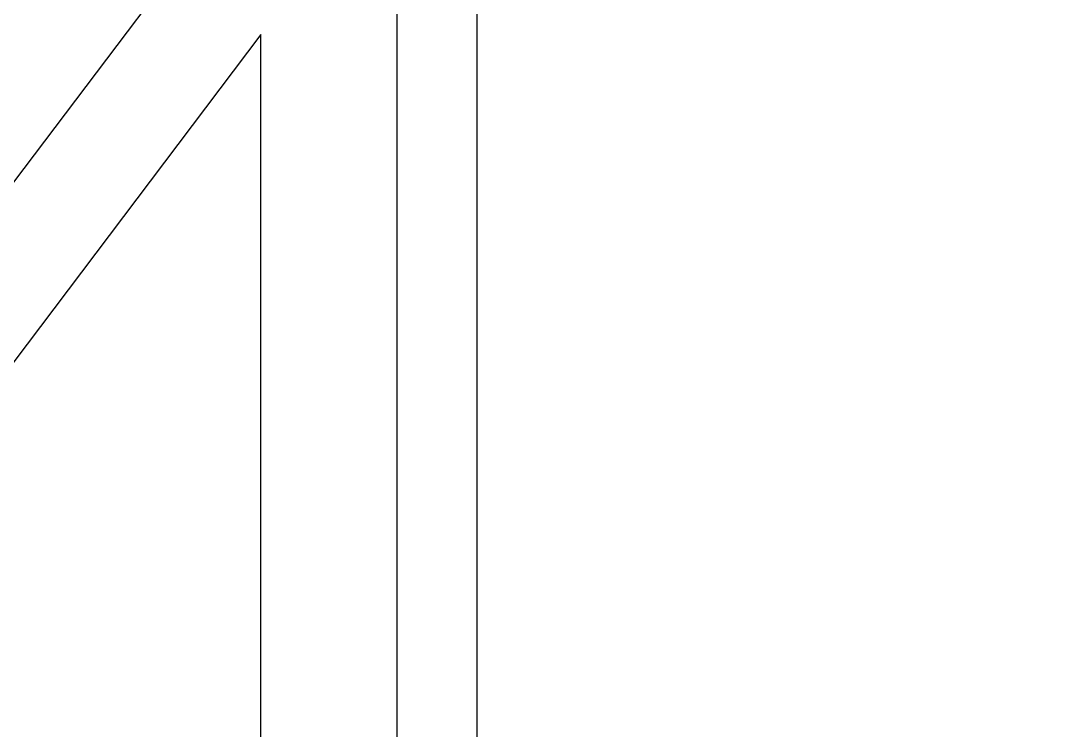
# Model space of a CAD drawing. Header units: centimetres. Extents: x -27 to -9, y -0.6 to 9.
# Drawn here: x -10.61 to -9.824, y 6.766 to 7.312 of the extents above; entities that cross this region are included whole.
import ezdxf

# ---------------------------------------------------------------- set-up
doc = ezdxf.new("R2010")
doc.units = ezdxf.units.CM
doc.header["$MEASUREMENT"] = 0
doc.layers.add('layer 1', color=7, linetype='Continuous')

msp = doc.modelspace()

# ---------------------------------------------------------------- linework, layer by layer
at = {"layer": 'layer 1', "color": 39}
for points, knots in [([(-14.23947, 4.43682), (-14.23947, 4.43682), (-13.23503, 4.43682), (-13.23503, 4.43682), (-13.23503, 4.43682), (-13.23503, 4.43682), (-14.23947, 4.43682), (-14.23947, 4.43682), (-14.23947, 4.43682), (-14.23947, 4.43682), (-17.0617, 4.43682), (-17.0617, 4.43682), (-17.0617, 4.43682), (-17.0617, 4.43682), (-17.0617, 9.00077), (-17.0617, 9.00077), (-17.0617, 9.00077), (-17.0617, 9.00077), (-10.32105, 8.96917), (-10.32105, 8.96917), (-10.32105, 8.96917), (-10.32105, 8.96917), (-10.32105, 8.96377), (-10.32105, 8.96377), (-10.32105, 8.96377), (-10.32105, 8.96377), (-10.32105, 4.43682), (-10.32105, 4.43682), (-10.32105, 4.43682), (-10.32105, 4.43682), (-13.23464, 4.43682), (-13.23464, 4.43682), (-13.23464, 4.43682), (-13.23464, 4.43682), (-14.23947, 4.43682), (-14.23947, 4.43682)], [0, 0, 0, 0, 0.1, 0.1, 0.1, 0.1, 0.2, 0.2, 0.2, 0.2, 0.3, 0.3, 0.3, 0.3, 0.4, 0.4, 0.4, 0.4, 0.5, 0.5, 0.5, 0.5, 0.6, 0.6, 0.6, 0.6, 0.7, 0.7, 0.7, 0.7, 0.8, 0.8, 0.8, 0.8, 1, 1, 1, 1]), ([(-18.37453, 8.99738), (-18.37453, 8.99738), (-8.9959, 8.99738), (-8.9959, 8.99738), (-8.9959, 8.99738), (-8.9959, 8.99738), (-8.9959, 4.42195), (-8.9959, 4.42195), (-8.9959, 4.42195), (-8.9959, 4.42195), (-18.37453, 4.42195), (-18.37453, 4.42195), (-18.37453, 4.42195), (-18.37453, 4.42195), (-18.37453, 8.99738), (-18.37453, 8.99738)], [0, 0, 0, 0, 0.2, 0.2, 0.2, 0.2, 0.4, 0.4, 0.4, 0.4, 0.6, 0.6, 0.6, 0.6, 1, 1, 1, 1]), ([(-18.25833, 8.86746), (-18.25833, 8.86746), (-9.11209, 8.86746), (-9.11209, 8.86746), (-9.11209, 8.86746), (-9.11209, 8.86746), (-9.11209, 4.52442), (-9.11209, 4.52442), (-9.11209, 4.52442), (-9.11209, 4.52442), (-18.25833, 4.52442), (-18.25833, 4.52442), (-18.25833, 4.52442), (-18.25833, 4.52442), (-18.25833, 8.86746), (-18.25833, 8.86746)], [0, 0, 0, 0, 0.2, 0.2, 0.2, 0.2, 0.4, 0.4, 0.4, 0.4, 0.6, 0.6, 0.6, 0.6, 1, 1, 1, 1]), ([(-10.42575, 7.74825), (-10.42575, 7.74825), (-10.42575, 7.43887), (-10.42575, 7.43887), (-10.42575, 7.43887), (-10.42575, 7.43887), (-10.61542, 7.18759), (-10.61542, 7.18759), (-10.61542, 7.18759), (-10.61542, 7.18759), (-11.35793, 7.75367), (-11.35793, 7.75367), (-11.35793, 7.75367), (-11.35793, 7.75367), (-11.43818, 7.81486), (-11.43818, 7.81486), (-11.43818, 7.81486), (-11.43818, 7.81486), (-10.94095, 8.31743), (-10.94095, 8.31743), (-10.94095, 8.31743), (-10.94095, 8.31743), (-10.90041, 8.27264), (-10.90041, 8.27264), (-10.90041, 8.27264), (-10.90041, 8.27264), (-10.42575, 7.74825), (-10.42575, 7.74825)], [0, 0, 0, 0, 0.125, 0.125, 0.125, 0.125, 0.25, 0.25, 0.25, 0.25, 0.375, 0.375, 0.375, 0.375, 0.5, 0.5, 0.5, 0.5, 0.625, 0.625, 0.625, 0.625, 0.75, 0.75, 0.75, 0.75, 1, 1, 1, 1]), ([(-9.79172, 6.70971), (-9.79172, 6.70971), (-9.64512, 6.70971), (-9.64512, 6.70971), (-9.64512, 6.70971), (-9.64512, 6.70971), (-9.17512, 6.70971), (-9.17512, 6.70971), (-9.17512, 6.70971), (-9.17512, 6.70971), (-9.17512, 7.79424), (-9.17512, 7.79424), (-9.17512, 7.79424), (-9.17512, 7.79424), (-9.64512, 7.79424), (-9.64512, 7.79424), (-9.64512, 7.79424), (-9.64512, 7.79424), (-9.79172, 7.79424), (-9.79172, 7.79424), (-9.79172, 7.79424), (-9.79172, 7.79424), (-10.25965, 7.79424), (-10.25965, 7.79424), (-10.25965, 7.79424), (-10.25965, 7.79424), (-10.25965, 6.70971), (-10.25965, 6.70971), (-10.25965, 6.70971), (-10.25965, 6.70971), (-9.79172, 6.70971), (-9.79172, 6.70971)], [0, 0, 0, 0, 0.111111, 0.111111, 0.111111, 0.111111, 0.222222, 0.222222, 0.222222, 0.222222, 0.333333, 0.333333, 0.333333, 0.333333, 0.444444, 0.444444, 0.444444, 0.444444, 0.555556, 0.555556, 0.555556, 0.555556, 0.666667, 0.666667, 0.666667, 0.666667, 0.777778, 0.777778, 0.777778, 0.777778, 1, 1, 1, 1]), ([(-10.42575, 7.30093), (-10.42575, 7.30093), (-10.42575, 6.42457), (-10.42575, 6.42457), (-10.42575, 6.42457), (-10.42575, 6.42457), (-10.85974, 6.72597), (-10.85974, 6.72597), (-10.85974, 6.72597), (-10.85974, 6.72597), (-10.42575, 7.30093), (-10.42575, 7.30093)], [0, 0, 0, 0, 0.25, 0.25, 0.25, 0.25, 0.5, 0.5, 0.5, 0.5, 1, 1, 1, 1])]:
    msp.add_open_spline(points, degree=3, knots=knots, dxfattribs=at)

doc.saveas('drawing.dxf')
